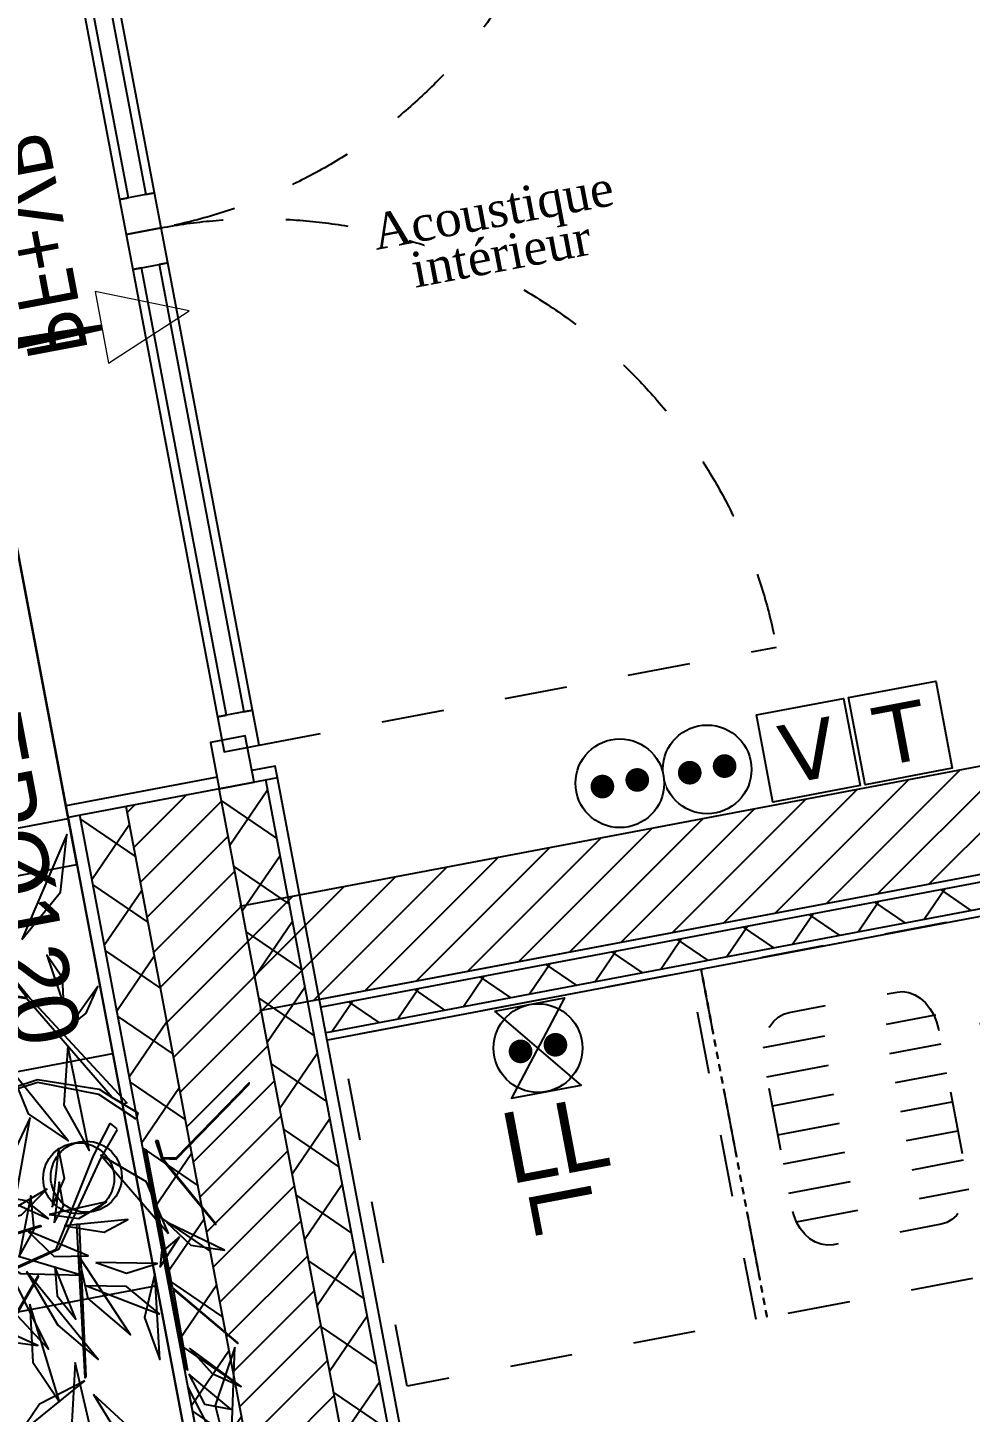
# Model space of a CAD drawing. Header units: centimetres. Extents: x 197412 to 267601, y -375791 to -305433.
# Drawn here: x 213541 to 215134, y -360807 to -358467 of the extents above; entities that cross this region are included whole.
import ezdxf

# ---------------------------------------------------------------- set-up
doc = ezdxf.new("R2010")
doc.units = ezdxf.units.CM
doc.linetypes.add('Style de ligne -1', pattern=[0.41664, 0.20828, -0.20836])
for name, color, linetype in [('3-BAT C-Niveau 0', 250, 'Continuous'), ('prlm-EAU-EF', 161, 'Continuous'), ('prlm-EAU-EPEXT', 145, 'Continuous'), ('prlm-VMC', 62, 'Continuous')]:
    doc.layers.add(name, color=color, linetype=linetype)
doc.layers.add('prlm-ELEC-CFA', color=1, linetype='Continuous', lineweight=25)
doc.layers.add('prlm-ELEC-CFO', color=1, linetype='Continuous', lineweight=25)
doc.styles.add('Futura Std Book', font='')
doc.styles.add('Geneva', font='arial.ttf')
doc.styles.add('Lucida Grande', font='')
doc.styles.add('prlm-elec-cfo', font='comic.ttf', dxfattribs={"height": 12})
doc.styles.add('prlm-vmc', font='pala.ttf', dxfattribs={"height": 14})
doc.styles.get("Standard").update_dxf_attribs({"font": 'ARIALUNI.TTF', "height": 100})
doc.styles.get('Futura Std Book').set_extended_font_data('Futura Std Book')
doc.styles.get('Lucida Grande').set_extended_font_data('Lucida Grande')
pattern_1 = [(145.723595, (82441.66, 127994.64), (-45.054865, -66.106423), []), (235.723595, (82441.66, 127994.64), (-66.106423, 45.054865), [])]
pattern_2 = [(45, (82627.55, 127994.637), (-31.2347524, 39.0434405), [])]

# ---------------------------------------------------------------- blocks, each defined once
blk = doc.blocks.new('Groupe-237-1')
at = {"linetype": 'Continuous', "flags": 128}
for points in [[(13128.29, -48830.63), (13121.93, -48826.47), (13111.64, -48824.47), (13075.54, -48835.69), (13075.34, -48835.52), (13094.79, -48829.47), (13095.06, -48827.77), (13089.38, -48819.95), (13095.23, -48827.86), (13095.08, -48829.36), (13111.6, -48823.93), (13121.99, -48825.6), (13124.22, -48826.98), (13109.78, -48810.29), (13085.84, -48806.4), (13109.77, -48810.09), (13098.58, -48796.07), (13100.69, -48798.49), (13110.41, -48810.29), (13126.69, -48827.9), (13126.19, -48828.09), (13124.22, -48826.98), (13128.52, -48829.57)], [(13131.54, -48834.33), (13132.54, -48837.29), (13141.7, -48848.46), (13141.67, -48848.28), (13132.72, -48837.32), (13135.03, -48837.43), (13147.31, -48824.77), (13147.35, -48824.5), (13134.95, -48837.25), (13132.77, -48837.19), (13132.01, -48834.32)], [(13059.23, -48853.66), (13065.6, -48857.82), (13075.88, -48859.82), (13111.98, -48848.6), (13112.19, -48848.77), (13092.74, -48854.81), (13092.46, -48856.52), (13098.15, -48864.33), (13092.3, -48856.43), (13092.45, -48854.92), (13075.93, -48860.36), (13065.53, -48858.69), (13063.31, -48857.3), (13077.75, -48874), (13101.69, -48877.89), (13077.75, -48874.2), (13088.94, -48888.22), (13086.84, -48885.8), (13077.11, -48874), (13060.83, -48856.39), (13061.34, -48856.2), (13063.31, -48857.3), (13059, -48854.71)], [(13119.78, -48874.14), (13119.66, -48874.37), (13118.25, -48848.39), (13118.63, -48848.41)], [(13111.84, -48857.21), (13111.65, -48857.2), (13101.13, -48875.29), (13101.4, -48875.26)]]:
    blk.add_lwpolyline(points, close=True, dxfattribs=at)
for points in [[(13125.05, -48832.39), (13122.31, -48837.19), (13115.16, -48852.66), (13105.36, -48857.14), (13105.02, -48856.96), (13114.76, -48852.6), (13121.06, -48836.82), (13123.87, -48831.38), (13125, -48832.29)], [(13136.95, -48872.91), (13134.6, -48859.44), (13145.42, -48868.56), (13145.37, -48868.42), (13134.38, -48859.12), (13130.03, -48835.86), (13129.59, -48835.73), (13136.73, -48872.9), (13136.97, -48873.02), (13136.96, -48872.95)]]:
    blk.add_lwpolyline(points, dxfattribs=at)
at = {"linetype": 'Continuous'}
for points in [[(13108.92, -48800.29, -223.66), (13115.47, -48792.27, -222.36), (13116.54, -48782.52, -219.58), (13116.54, -48782.52, -219.58), (13108.92, -48800.29, -223.66)], [(13116.02, -48811.39, -172.05), (13115.81, -48806.75, -171.7), (13113.19, -48802.92, -172.02), (13113.19, -48802.92, -172.02), (13116.02, -48811.39, -172.05)], [(13116.02, -48811.39, -172.05), (13115.81, -48806.75, -171.7), (13113.19, -48802.92, -172.02), (13113.19, -48802.92, -172.02), (13116.02, -48811.39, -172.05)], [(13116.91, -48815.09, -171.59), (13119.82, -48812.7, -169.03), (13121.78, -48808.24, -167.96), (13121.78, -48808.24, -167.96), (13116.91, -48815.09, -171.59)], [(13116.73, -48818.22, -176.08), (13116.06, -48828.3, -174.79), (13120.32, -48835.93, -170.69), (13120.32, -48835.93, -170.69), (13116.73, -48818.22, -176.08)], [(13106.89, -48822.08, -205.3), (13110.04, -48829.72, -204.92), (13116.76, -48834.31, -203.9), (13116.76, -48834.31, -203.9), (13106.89, -48822.08, -205.3)], [(13110.34, -48830.36, -185.42), (13107.48, -48836.46, -185.31), (13108.11, -48842.93, -184.01), (13108.11, -48842.93, -184.01), (13110.34, -48830.36, -185.42)], [(13114.07, -48845.53, -183.47), (13116.15, -48840.69, -183.7), (13115.13, -48835.58, -184.07), (13115.13, -48835.58, -184.07), (13114.07, -48845.53, -183.47)], [(13114.07, -48845.53, -183.47), (13116.15, -48840.69, -183.7), (13115.13, -48835.58, -184.07), (13115.13, -48835.58, -184.07), (13114.07, -48845.53, -183.47)], [(13133.73, -48849.98, -178.9), (13130.02, -48841.21, -176.01), (13122.29, -48836.74, -172.29), (13122.29, -48836.74, -172.29), (13133.73, -48849.98, -178.9)], [(13133.73, -48849.98, -178.9), (13130.02, -48841.21, -176.01), (13122.29, -48836.74, -172.29), (13122.29, -48836.74, -172.29), (13133.73, -48849.98, -178.9)], [(13102.84, -48848.5, -199.98), (13108.88, -48846.84, -200.36), (13113.19, -48842.46, -199.46), (13113.19, -48842.46, -199.46), (13102.84, -48848.5, -199.98)], [(13114.38, -48848.18, -202.35), (13115.97, -48845.37, -200.21), (13115.26, -48841.32, -199.09), (13115.26, -48841.32, -199.09), (13114.38, -48848.18, -202.35)], [(13113.48, -48847.48, -202.12), (13109.65, -48844.44, -201.54), (13104.85, -48843.58, -202.14), (13104.85, -48843.58, -202.14), (13113.48, -48847.48, -202.12)], [(13108.47, -48853.88, -199.77), (13111.03, -48849.32, -197.57), (13110.45, -48843.61, -196.35), (13110.45, -48843.61, -196.35), (13108.47, -48853.88, -199.77)], [(13113.58, -48846.78, -183.73), (13118.57, -48847.42, -181.29), (13123.25, -48844.6, -179.52), (13123.25, -48844.6, -179.52), (13113.58, -48846.78, -183.73)], [(13116.09, -48848.65, -198.87), (13122.83, -48849.75, -195.41), (13126.83, -48847.61, -190.33), (13126.83, -48847.61, -190.33), (13116.09, -48848.65, -198.87)], [(13109.87, -48849.49, -194.21), (13114.4, -48853.86, -192.81), (13120.16, -48853.72, -190.06), (13120.16, -48853.72, -190.06), (13109.87, -48849.49, -194.21)], [(13109.87, -48849.49, -194.21), (13114.4, -48853.86, -192.81), (13120.16, -48853.72, -190.06), (13120.16, -48853.72, -190.06), (13109.87, -48849.49, -194.21)], [(13133.4, -48848.07, -207.06), (13137.51, -48851.95, -208.24), (13143.22, -48852.81, -209.24), (13143.22, -48852.81, -209.24), (13133.4, -48848.07, -207.06)], [(13100.33, -48851.49, -206.43), (13108.74, -48856.76, -204.4), (13118.99, -48857.03, -204.36), (13118.99, -48857.03, -204.36), (13100.33, -48851.49, -206.43)], [(13100.33, -48851.49, -206.43), (13108.74, -48856.76, -204.4), (13118.99, -48857.03, -204.36), (13118.99, -48857.03, -204.36), (13100.33, -48851.49, -206.43)], [(13135.6, -48850.56, -177.75), (13132.57, -48853.15, -175.38), (13132.31, -48855.63, -172.12), (13132.31, -48855.63, -172.12), (13135.6, -48850.56, -177.75)], [(13105.04, -48852.74, -194.97), (13106.67, -48862.24, -192.57), (13113.47, -48869.55, -191.31), (13113.47, -48869.55, -191.31), (13105.04, -48852.74, -194.97)], [(13118.44, -48853.61, -233.25), (13120.11, -48860.98, -238.65), (13127.33, -48867.1, -241.93), (13127.33, -48867.1, -241.93), (13118.44, -48853.61, -233.25)], [(13121.45, -48854.88, -229.03), (13126.65, -48856.66, -227.48), (13131.79, -48855.05, -225.66), (13131.79, -48855.05, -225.66), (13121.45, -48854.88, -229.03)], [(13109.71, -48856.4, -210.1), (13115.05, -48865.49, -209.96), (13121.85, -48871.27, -205.95), (13121.85, -48871.27, -205.95), (13109.71, -48856.4, -210.1)], [(13114.52, -48855.57, -207.72), (13114.9, -48860.53, -206.62), (13118.09, -48864.44, -205.86), (13118.09, -48864.44, -205.86), (13114.52, -48855.57, -207.72)], [(13131.44, -48856.8, -200.41), (13129.66, -48864.19, -200.32), (13132.29, -48871.25, -200.54), (13132.29, -48871.25, -200.54), (13131.44, -48856.8, -200.41)], [(13132.27, -48863.61, -189.87), (13126.62, -48858.92, -186.93), (13119.85, -48858.8, -183.27), (13119.85, -48858.8, -183.27), (13132.27, -48863.61, -189.87)], [(13110.31, -48861.92, -221.24), (13110.81, -48871.73, -218.96), (13115.31, -48878.45, -214.31), (13115.31, -48878.45, -214.31), (13110.31, -48861.92, -221.24)], [(13097.36, -48862.53, -201.48), (13103.61, -48867.82, -202.35), (13111.66, -48868.89, -201.76), (13111.66, -48868.89, -201.76), (13097.36, -48862.53, -201.48)], [(13137.26, -48869.33, -186.97), (13141.11, -48873.63, -187.38), (13145.99, -48875.81, -185.5), (13145.99, -48875.81, -185.5), (13137.26, -48869.33, -186.97)], [(13144.92, -48869.2, -186.41), (13141.62, -48879.07, -187.61), (13144.19, -48889.17, -186.97), (13144.19, -48889.17, -186.97), (13144.92, -48869.2, -186.41)], [(13117.95, -48871.78, -223.19), (13117.38, -48881.78, -225.59), (13122.4, -48890.95, -225.79), (13122.4, -48890.95, -225.79), (13117.95, -48871.78, -223.19)], [(13117.95, -48871.78, -223.19), (13117.38, -48881.78, -225.59), (13122.4, -48890.95, -225.79), (13122.4, -48890.95, -225.79), (13117.95, -48871.78, -223.19)], [(13119.58, -48874.87, -214.21), (13111.91, -48878.83, -211.43), (13108.52, -48883.91, -206.15), (13108.52, -48883.91, -206.15), (13119.58, -48874.87, -214.21)], [(13137.01, -48875.81, -174.84), (13138.15, -48881.93, -175.45), (13142.33, -48886.25, -176.76), (13142.33, -48886.25, -176.76), (13137.01, -48875.81, -174.84)], [(13137.14, -48873.74, -174.58), (13139.79, -48878.83, -172.2), (13144.28, -48879.64, -168.43), (13144.28, -48879.64, -168.43), (13137.14, -48873.74, -174.58)], [(13121.06, -48877.21, -215.73), (13124.41, -48882.69, -216.78), (13130.24, -48885.62, -215.22), (13130.24, -48885.62, -215.22), (13121.06, -48877.21, -215.73)], [(13121.06, -48877.21, -215.73), (13124.41, -48882.69, -216.78), (13130.24, -48885.62, -215.22), (13130.24, -48885.62, -215.22), (13121.06, -48877.21, -215.73)]]:
    blk.add_polyline3d(points, dxfattribs=at)
blk = doc.blocks.new('Groupe-239-1')
blk.add_blockref('Groupe-237-1', (0, 0))
blk = doc.blocks.new('Groupe-242-1')
blk.add_blockref('Groupe-239-1', (0, 0))
blk = doc.blocks.new('PORTE FENETRE TYPE 1')
at = {"linetype": 'Style de ligne -1', "ltscale": 50.8}
blk.add_line((4, 16), (4, 105), dxfattribs=at)
at = {"linetype": 'Continuous', "lineweight": 25, "flags": 128}
for points in [[(-2, 18), (0, 18), (0, 14)], [(0, 8), (0, -18), (-2, -18)]]:
    blk.add_lwpolyline(points, dxfattribs=at)
at = {"linetype": 'Continuous', "flags": 128}
for points in [[(4, 16), (10, 16), (10, 10), (4, 10)], [(10, 16), (87, 16), (87, 14.5), (10, 14.5)], [(87, 16), (93, 16), (93, 10), (87, 10)], [(93, 16), (99, 16), (99, 10), (93, 10)], [(99, 16), (176, 16), (176, 14.5), (99, 14.5)], [(-2, 14), (6, 14), (6, 8), (-2, 8)], [(10, 11.5), (87, 11.5), (87, 10), (10, 10)], [(99, 11.5), (176, 11.5), (176, 10), (99, 10)]]:
    blk.add_lwpolyline(points, close=True, dxfattribs=at)
at = {"linetype": 'Style de ligne -1', "ltscale": 50.8}
for centre, start, end in [((4, 16), 360, 90), ((182, 16), 90, 180)]:
    blk.add_arc(centre, 89, start, end, dxfattribs=at)
at = {"insert": (74.62, 0.04), "char_height": 10.161, "attachment_point": 1, "line_spacing_factor": 0.978845, "style": 'Lucida Grande'}
blk.add_mtext('PF+VR ', dxfattribs=at)
blk = doc.blocks.new('Groupe-376-1')
at = {"linetype": 'Continuous', "flags": 128}
blk.add_lwpolyline([(13124.31, -48819.52), (13131.75, -48858.82), (13092.45, -48866.26), (13085.01, -48826.96)], close=True, dxfattribs=at)
at = {"linetype": 'Continuous'}
blk.add_circle((13119.83, -48840.37), 6, dxfattribs=at)
at = {"insert": (13119.15, -48816.85), "char_height": 11.327, "attachment_point": 3, "rotation": 280.7236, "line_spacing_factor": 0.962448, "style": 'Futura Std Book'}
blk.add_mtext('EPØ120\\P+Regard', dxfattribs=at)
blk = doc.blocks.new('xi.PC')
at = {"color": 0, "lineweight": 5}
blk.add_wipeout([(-7.5, -7.5), (7.5, -7.5), (7.5, 7.5), (-7.5, 7.5)], dxfattribs=at).dxf.layer = 'prlm-ELEC-CFO'
at = {"layer": 'prlm-ELEC-CFO', "color": 0, "linetype": 'ByBlock', "lineweight": 5, "const_width": 2}
for points in [[(-4, 0, 1), (-2, 0, 1)], [(2, 0, 1), (4, 0, 1)]]:
    blk.add_lwpolyline(points, format="xyb", close=True, dxfattribs=at)
at = {"layer": 'prlm-ELEC-CFO', "color": 0, "linetype": 'ByBlock', "lineweight": -2}
blk.add_circle((0, 0), 7.5, dxfattribs=at)
blk = doc.blocks.new('xi.LL')
at = {"color": 0, "lineweight": 5}
blk.add_wipeout([(-7.5, -7.5), (7.5, -7.5), (7.5, 7.5), (-7.5, 7.5)], dxfattribs=at).dxf.layer = 'prlm-ELEC-CFO'
at = {"layer": 'prlm-ELEC-CFO', "color": 0, "linetype": 'ByBlock', "lineweight": 5, "const_width": 2}
for points in [[(-4, 0, 1), (-2, 0, 1)], [(2, 0, 1), (4, 0, 1)]]:
    blk.add_lwpolyline(points, format="xyb", close=True, dxfattribs=at)
at = {"layer": 'prlm-ELEC-CFO', "color": 0, "linetype": 'ByBlock', "lineweight": -2}
blk.add_circle((0, 0), 7.5, dxfattribs=at)
blk = doc.blocks.new('xi.epext')
at = {"layer": 'prlm-EAU-EPEXT', "color": 0, "linetype": 'ByBlock', "lineweight": -2}
blk.add_circle((0, 0), 5, dxfattribs=at)
blk = doc.blocks.new('xi.EA')
at = {"layer": 'prlm-VMC', "color": 0, "linetype": 'ByBlock', "lineweight": 5, "flags": 128}
blk.add_lwpolyline([(-6.17, -15), (6.17, -15), (0, 0)], close=True, dxfattribs=at)
at = {"layer": 'prlm-VMC', "color": 0, "linetype": 'ByBlock', "lineweight": -2, "flags": 128}
blk.add_lwpolyline([(0, -15, 1, 4, 0), (0, -63.63, 1, 1, 0)], format="xyseb", dxfattribs=at)
at = {"layer": 'prlm-VMC', "color": 0, "linetype": 'ByBlock', "lineweight": 5}
blk.add_solid([(0, 0), (6.17, -15), (-6.17, -15), (0, 0)], dxfattribs=at)
blk = doc.blocks.new('xi.TEL')
at = {"layer": 'prlm-ELEC-CFA', "color": 0, "linetype": 'ByBlock', "lineweight": -2, "flags": 128}
blk.add_lwpolyline([(-7.5, 7.5), (7.5, 7.5), (7.5, -7.5), (-7.5, -7.5)], close=True, dxfattribs=at)
at = {"layer": 'prlm-ELEC-CFA', "color": 0, "linetype": 'ByBlock', "insert": (0, 0), "char_height": 10, "width": 11.36, "attachment_point": 5}
blk.add_mtext('{\\fVerdana|b0|i0|c0|p34;T}', dxfattribs=at)
blk = doc.blocks.new('xi.TV')
at = {"layer": 'prlm-ELEC-CFA', "color": 0, "linetype": 'ByBlock', "lineweight": -2, "flags": 128}
blk.add_lwpolyline([(-7.5, 7.5), (7.5, 7.5), (7.5, -7.5), (-7.5, -7.5)], close=True, dxfattribs=at)
at = {"layer": 'prlm-ELEC-CFA', "color": 0, "linetype": 'ByBlock', "insert": (0, 0), "char_height": 10, "width": 11.36, "attachment_point": 5}
blk.add_mtext('{\\fVerdana|b0|i0|c0|p34;V}', dxfattribs=at)
blk = doc.blocks.new('xi.LLrob')
at = {"layer": 'prlm-EAU-EF', "color": 0}
blk.add_lwpolyline([(-6, 7.5), (6, 7.5), (-6, -7.5), (6, -7.5)], close=True, dxfattribs=at)
blk = doc.blocks.new('Groupe-95-1')
at = {"linetype": 'Style de ligne -1', "ltscale": 50.8, "flags": 128}
blk.add_lwpolyline([(13174.04, -48875.79), (13162.82, -48816.84), (13221.76, -48805.62), (13232.98, -48864.57)], close=True, dxfattribs=at)
at = {"insert": (13204.84, -48840.7), "char_height": 10.657, "attachment_point": 2, "rotation": 280.8027, "line_spacing_factor": 1.060906, "style": 'Geneva'}
blk.add_mtext('LL', dxfattribs=at)
blk = doc.blocks.new('Groupe-96-1')
at = {"linetype": 'Style de ligne -1', "ltscale": 50.8}
for p, q in [((13234.25, -48818.53), (13263.06, -48813.06)), ((13263.06, -48813.06), (13263.39, -48813)), ((13234.85, -48823.5), (13264.32, -48817.91)), ((13235.78, -48828.41), (13265.25, -48822.81)), ((13236.72, -48833.32), (13266.18, -48827.72)), ((13237.65, -48838.22), (13267.11, -48832.63)), ((13238.58, -48843.13), (13268.05, -48837.54)), ((13239.83, -48847.98), (13268.65, -48842.51)), ((13268.65, -48842.51), (13268.98, -48842.45))]:
    blk.add_line(p, q, dxfattribs=at)
at = {"linetype": 'Style de ligne -1', "ltscale": 50.8, "flags": 128}
blk.add_lwpolyline([(13256.85, -48809.16), (13257.84, -48809.08), (13258.85, -48809.23), (13259.83, -48809.61), (13260.78, -48810.19), (13261.64, -48810.97), (13262.4, -48811.92), (13263.04, -48812.99), (13263.52, -48814.19), (13263.85, -48815.45), (13268.51, -48839.99), (13268.67, -48841.29), (13268.66, -48842.58), (13268.45, -48843.82), (13268.09, -48844.97), (13267.58, -48846.02), (13266.91, -48846.91), (13266.13, -48847.61), (13265.25, -48848.13), (13264.3, -48848.42), (13246.05, -48851.88), (13245.06, -48851.96), (13244.05, -48851.8), (13243.07, -48851.43), (13242.12, -48850.85), (13241.26, -48850.07), (13240.5, -48849.12), (13239.86, -48848.04), (13239.38, -48846.84), (13239.05, -48845.59), (13234.39, -48821.05), (13234.23, -48819.75), (13234.24, -48818.46), (13234.44, -48817.22), (13234.8, -48816.06), (13235.32, -48815.02), (13235.98, -48814.13), (13236.77, -48813.42), (13237.65, -48812.91), (13238.6, -48812.62), (13256.85, -48809.16)], close=True, dxfattribs=at)
blk = doc.blocks.new('Groupe-97-1')
at = {"linetype": 'Style de ligne -1', "ltscale": 50.8, "flags": 128}
for points in [[(13352.79, -48841.85), (13234.89, -48864.17), (13223.72, -48805.22), (13341.63, -48782.89)], [(13330.82, -48795.12), (13331.78, -48795.04), (13332.74, -48795.16), (13333.69, -48795.48), (13334.59, -48795.99), (13335.4, -48796.67), (13336.12, -48797.5), (13336.72, -48798.46), (13337.17, -48799.51), (13337.47, -48800.64), (13342.43, -48826.81), (13342.57, -48827.96), (13342.53, -48829.11), (13342.33, -48830.22), (13341.97, -48831.26), (13341.46, -48832.19), (13340.81, -48832.99), (13340.04, -48833.64), (13339.19, -48834.1), (13338.27, -48834.38), (13316.67, -48838.48), (13316.67, -48838.48), (13315.71, -48838.56), (13314.74, -48838.44), (13313.79, -48838.12), (13312.9, -48837.61), (13312.08, -48836.93), (13311.36, -48836.1), (13310.77, -48835.13), (13310.32, -48834.08), (13310.02, -48832.96), (13305.05, -48806.79), (13305.05, -48806.79), (13304.92, -48805.63), (13304.95, -48804.49), (13305.15, -48803.37), (13305.52, -48802.34), (13306.03, -48801.41), (13306.67, -48800.6), (13307.44, -48799.96), (13308.29, -48799.49), (13309.21, -48799.22), (13330.82, -48795.12)], [(13287.51, -48803.34), (13288.66, -48803.22), (13289.82, -48803.3), (13290.95, -48803.59), (13292.01, -48804.07), (13292.97, -48804.72), (13293.8, -48805.53), (13294.48, -48806.48), (13294.99, -48807.52), (13295.3, -48808.64), (13300.27, -48834.81), (13300.39, -48835.97), (13300.3, -48837.12), (13300.02, -48838.25), (13299.53, -48839.31), (13298.88, -48840.27), (13298.07, -48841.1), (13297.12, -48841.78), (13296.08, -48842.29), (13294.96, -48842.6), (13283.51, -48844.77), (13283.51, -48844.77), (13282.35, -48844.89), (13281.19, -48844.81), (13280.06, -48844.52), (13279, -48844.04), (13278.04, -48843.39), (13277.21, -48842.58), (13276.53, -48841.63), (13276.03, -48840.59), (13275.71, -48839.47), (13270.74, -48813.3), (13270.74, -48813.3), (13270.63, -48812.14), (13270.71, -48810.99), (13271, -48809.86), (13271.48, -48808.8), (13272.13, -48807.84), (13272.94, -48807.01), (13273.89, -48806.33), (13274.93, -48805.82), (13276.05, -48805.51), (13287.51, -48803.34)], [(13310.49, -48808.65), (13310.06, -48808.68), (13309.64, -48808.66), (13309.23, -48808.56), (13308.84, -48808.39), (13308.48, -48808.16), (13308.17, -48807.88), (13307.91, -48807.54), (13307.71, -48807.16), (13307.58, -48806.75), (13307.52, -48806.34), (13307.53, -48805.92), (13307.61, -48805.5), (13307.76, -48805.1), (13307.98, -48804.74), (13308.25, -48804.41), (13308.58, -48804.14), (13308.94, -48803.93), (13309.34, -48803.78), (13309.76, -48803.7), (13310.18, -48803.69), (13310.6, -48803.75), (13311, -48803.89), (13311.38, -48804.08), (13311.72, -48804.34), (13312, -48804.66), (13312.23, -48805.01), (13312.4, -48805.4), (13312.49, -48805.82), (13312.52, -48806.24), (13312.48, -48806.66), (13312.36, -48807.07), (13312.18, -48807.45), (13311.93, -48807.79), (13311.64, -48808.1), (13311.29, -48808.34), (13310.9, -48808.52)], [(13291.24, -48812.3), (13290.81, -48812.34), (13290.39, -48812.31), (13289.98, -48812.21), (13289.59, -48812.04), (13289.24, -48811.81), (13288.92, -48811.53), (13288.67, -48811.19), (13288.47, -48810.82), (13288.34, -48810.41), (13288.27, -48809.99), (13288.29, -48809.57), (13288.36, -48809.15), (13288.51, -48808.75), (13288.73, -48808.39), (13289, -48808.06), (13289.33, -48807.79), (13289.7, -48807.58), (13290.09, -48807.43), (13290.51, -48807.35), (13290.93, -48807.34), (13291.36, -48807.4), (13291.76, -48807.54), (13292.13, -48807.74), (13292.47, -48808), (13292.75, -48808.31), (13292.99, -48808.66), (13293.15, -48809.05), (13293.25, -48809.47), (13293.28, -48809.89), (13293.23, -48810.31), (13293.12, -48810.72), (13292.93, -48811.1), (13292.69, -48811.45), (13292.39, -48811.75), (13292.04, -48812), (13291.66, -48812.18)], [(13301.58, -48808.29), (13301.81, -48808.31), (13302.05, -48808.46), (13302.31, -48808.71), (13302.56, -48809.09), (13302.81, -48809.56), (13303.04, -48810.12), (13303.25, -48810.74), (13303.44, -48811.42), (13303.59, -48812.12), (13306.71, -48828.53), (13306.82, -48829.24), (13306.9, -48829.94), (13306.93, -48830.6), (13306.91, -48831.2), (13306.86, -48831.73), (13306.76, -48832.17), (13306.62, -48832.51), (13306.44, -48832.73), (13306.24, -48832.83), (13303.81, -48833.29), (13303.81, -48833.29), (13303.58, -48833.27), (13303.34, -48833.13), (13303.08, -48832.87), (13302.83, -48832.49), (13302.58, -48832.02), (13302.35, -48831.46), (13302.14, -48830.84), (13301.95, -48830.17), (13301.8, -48829.46), (13298.68, -48813.05), (13298.68, -48813.05), (13298.57, -48812.34), (13298.49, -48811.64), (13298.46, -48810.99), (13298.48, -48810.39), (13298.53, -48809.86), (13298.63, -48809.41), (13298.77, -48809.08), (13298.95, -48808.85), (13299.15, -48808.75), (13301.58, -48808.29)]]:
    blk.add_lwpolyline(points, close=True, dxfattribs=at)
blk.add_blockref('Groupe-96-1', (0, 0))

msp = doc.modelspace()

# ---------------------------------------------------------------- hatches: boundary and pattern name
at = {"linetype": 'Continuous'}
h = msp.add_hatch(dxfattribs=at)
h.set_pattern_fill('02_ISOLANT', color=256, scale=10, angle=10.7236, style=0, pattern_type=2)
h.set_pattern_definition([(55.723595, (82441.66, 127994.64), (-66.106423, 45.054865), []), (145.723595, (82441.66, 127994.64), (45.054865, 66.106423), [])])
h.paths.add_polyline_path([(214037.7, -360121.9), (214045.9, -360165.1), (217075.6, -359591.4), (217098.3, -359542.3)])
at = {"layer": '3-BAT C-Niveau 0'}
h = msp.add_hatch(dxfattribs=at)
h.set_pattern_fill('MURS MACONNERIE-2', color=256, scale=10, style=0, pattern_type=2)
h.set_pattern_definition(pattern_2)
h.paths.add_polyline_path([(213899.8, -359951.6), (213933.2, -360128.4), (220768.5, -358834), (220735, -358657.1)])
h = msp.add_hatch(dxfattribs=at)
h.set_pattern_fill('02_ISOLANT', color=256, scale=10, angle=100.7236, style=0, pattern_type=2)
h.set_pattern_definition(pattern_1)
h.paths.add_polyline_path([(214229.8, -361681.1), (214308.4, -361666.2), (213943.3, -359738.5), (213864.7, -359753.4)])
h = msp.add_hatch(dxfattribs=at)
h.set_pattern_fill('MURS MACONNERIE-2', color=256, scale=10, style=0, pattern_type=2)
h.set_pattern_definition(pattern_2)
h.paths.add_polyline_path([(214072.6, -361710.9), (214229.8, -361681.1), (213864.7, -359753.4), (213707.5, -359783.2)])
h = msp.add_hatch(dxfattribs=at)
h.set_pattern_fill('02_ISOLANT', color=256, scale=10, angle=100.7236, style=0, pattern_type=2)
h.set_pattern_definition(pattern_1)
h.paths.add_polyline_path([(213994, -361725.8), (214072.6, -361710.9), (213707.5, -359783.2), (213628.9, -359798.1)])

# ---------------------------------------------------------------- linework, layer by layer
at = {"linetype": 'Continuous'}
for p, q in [((214035.2, -360109.1), (217105, -359527.8)), ((214037.7, -360121.9), (217098.3, -359542.3)), ((214037.7, -360121.9), (217098.3, -359542.3)), ((214045.9, -360165.1), (217075.6, -359591.4)), ((214045.9, -360165.1), (217075.6, -359591.4))]:
    msp.add_line(p, q, dxfattribs=at)
at = {"linetype": 'Continuous', "lineweight": 25}
for p, q in [((214035.2, -360109.1), (217105, -359527.8)), ((214048.3, -360177.9), (217068.9, -359605.9))]:
    msp.add_line(p, q, dxfattribs=at)
at = {"linetype": 'Style de ligne -1', "ltscale": 50.8, "flags": 128}
msp.add_lwpolyline([(214790.5, -360647.1), (214679, -360058.3), (214679, -360058.3)], close=True, dxfattribs=at)
at = {"layer": '3-BAT C-Niveau 0'}
for p, q in [((213899.8, -359951.6), (220735, -358657.1)), ((213899.8, -359951.6), (220735, -358657.1)), ((213933.2, -360128.4), (220768.5, -358834)), ((213933.2, -360128.4), (220768.5, -358834)), ((213963, -359734.8), (213609.3, -359801.8)), ((214308.4, -361666.2), (213943.3, -359738.5)), ((214328.1, -361662.5), (213963, -359734.8)), ((214328.1, -361662.5), (213963, -359734.8)), ((214229.8, -361681.1), (213864.7, -359753.4)), ((214072.6, -361710.9), (213707.5, -359783.2)), ((214072.6, -361710.9), (213707.5, -359783.2)), ((213974.3, -361729.5), (213609.3, -359801.8)), ((213974.3, -361729.5), (213609.3, -359801.8)), ((213994, -361725.8), (213628.9, -359798.1))]:
    msp.add_line(p, q, dxfattribs=at)
at = {"layer": '3-BAT C-Niveau 0', "flags": 128}
for points in [[(222362.8, -365997), (214553.7, -367475.9), (209911.6, -342963.8), (210402.9, -342870.8), (214951.9, -366891.6), (222269.8, -365505.7)], [(212880, -355951), (209932.4, -356509.2), (210676.7, -360439.4), (213624.3, -359881.2)]]:
    msp.add_lwpolyline(points, close=True, dxfattribs=at)
msp.add_lwpolyline([(212894.9, -356029.6), (210025.9, -356573), (210739.6, -360347.1), (213609.6, -359803.6)], dxfattribs=at)

# ---------------------------------------------------------------- block references
at = {"xscale": 10, "yscale": 10, "zscale": 10}
for name in ['Groupe-97-1', 'Groupe-95-1']:
    msp.add_blockref(name, (82441.7, 127994.6), dxfattribs=at)
at = {"layer": '3-BAT C-Niveau 0', "xscale": 10, "yscale": 10, "zscale": 10}
for name in ['Groupe-242-1', 'Groupe-376-1']:
    msp.add_blockref(name, (82441.7, 127994.6), dxfattribs=at)
at = {"layer": '3-BAT C-Niveau 0', "xscale": -9.999999999999998, "yscale": 10, "zscale": 10, "rotation": 280.7235947438778}
msp.add_blockref('PORTE FENETRE TYPE 1', (213782.4, -359748.7), dxfattribs=at)
at = {"layer": 'prlm-EAU-EPEXT', "xscale": 11.99999999999999, "yscale": 11.99999999999999, "zscale": 11.99999999999999, "rotation": 10.72360141139323}
msp.add_blockref('xi.epext', (213627.2, -360411.8), dxfattribs=at)
at = {"layer": 'prlm-ELEC-CFA', "xscale": 10, "yscale": 10, "zscale": 10, "rotation": 10.72360141139323}
msp.add_blockref('xi.TEL', (215015.9, -359658.8), dxfattribs=at)
at = {"layer": 'prlm-VMC', "xscale": 10, "yscale": 10, "zscale": 10, "rotation": 280.7236014114442}
msp.add_blockref('xi.EA', (213813.7, -358945.4), dxfattribs=at)

# ---------------------------------------------------------------- next in the draw order: block references
at = {"layer": 'prlm-ELEC-CFO', "xscale": 10, "yscale": 10, "zscale": 10, "rotation": 10.72360141139323}
msp.add_blockref('xi.PC', (214689.3, -359720.6), dxfattribs=at)

# ---------------------------------------------------------------- next in the draw order: texts
at = {"layer": 'prlm-ELEC-CFO', "insert": (214432.7, -360346.5), "char_height": 120, "attachment_point": 5, "rotation": 10.7236, "line_spacing_factor": 0.8, "style": 'prlm-elec-cfo', "bg_fill": 3, "box_fill_scale": 1.1, "bg_fill_color": 256, "bg_fill_transparency": 0}
msp.add_mtext('LL', dxfattribs=at)
at = {"layer": 'prlm-VMC', "insert": (214321.4, -358745.3), "char_height": 60, "width": 236.74, "attachment_point": 2, "rotation": 10.7236, "line_spacing_factor": 0.75, "style": 'prlm-vmc', "bg_fill": 3, "box_fill_scale": 1.1, "bg_fill_color": 256, "bg_fill_transparency": 0}
msp.add_mtext('Acoustique intérieur', dxfattribs=at)

# ---------------------------------------------------------------- next in the draw order: block references
at = {"layer": 'prlm-ELEC-CFA', "xscale": 10, "yscale": 10, "zscale": 10, "rotation": 10.72360141139323}
msp.add_blockref('xi.TV', (214860.1, -359688.3), dxfattribs=at)
at = {"layer": 'prlm-ELEC-CFO', "xscale": 10, "yscale": 10, "zscale": 10, "rotation": 10.72360141139323}
for name, p in [('xi.PC', (214541.7, -359744)), ('xi.LL', (214403.4, -360191.7))]:
    msp.add_blockref(name, p, dxfattribs=at)

# ---------------------------------------------------------------- next in the draw order: block references
at = {"layer": 'prlm-EAU-EF', "xscale": 10, "yscale": 10, "zscale": 10, "rotation": 10.72360141139323}
msp.add_blockref('xi.LLrob', (214403.4, -360191.7), dxfattribs=at)

# ---------------------------------------------------------------- next in the draw order: texts
at = {"layer": 'prlm-EAU-EF', "insert": (214432.7, -360346.5), "char_height": 120, "attachment_point": 5, "rotation": 10.7236, "line_spacing_factor": 0.8, "style": 'prlm-elec-cfo', "bg_fill": 3, "box_fill_scale": 1.1, "bg_fill_color": 256, "bg_fill_transparency": 0}
msp.add_mtext('LL', dxfattribs=at)

doc.saveas('drawing.dxf')
